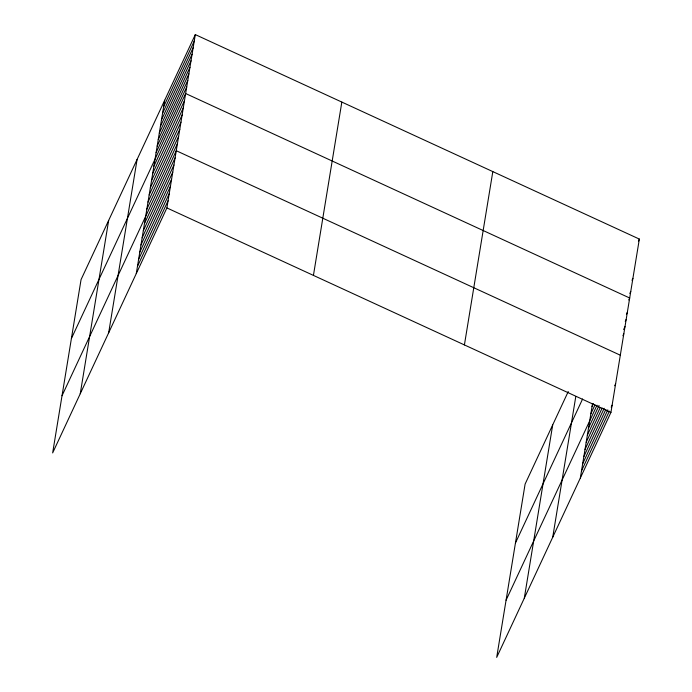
<?xml version="1.0" encoding="UTF-8"?>
<svg xmlns="http://www.w3.org/2000/svg" width="692" height="692" viewBox="0 0 692 692"><rect width="100%" height="100%" fill="white"/><g stroke="black" fill="none" stroke-linecap="round" stroke-linejoin="round"><path stroke-width="1.04" d="M80.246 393.739L108.653 220.419M108.679 332.757L137.094 159.437M136.281 273.574L164.687 100.254M195.308 34.6L81.059 279.603L52.653 452.923L166.893 207.92L195.308 34.6L639.347 239.077L610.941 412.397L496.692 657.4L525.107 484.08L568.253 391.551M313.433 275.399L341.839 102.079M464.41 344.919L492.816 171.599M524.294 598.217L552.7 424.897M552.726 537.234L575.77 396.654M580.328 478.051L592.542 403.497M163.615 106.802L194.236 41.148M162.542 113.35L193.163 47.696M161.47 119.898L192.082 54.244M160.397 126.446L191.009 60.792M159.324 132.994L189.937 67.34M158.252 139.542L188.864 73.888M157.179 146.09L187.791 80.436M156.107 152.638L186.719 86.984M71.397 338.535L185.646 93.524L629.694 298.01L628.777 299.965M153.858 166.331L184.479 100.677M152.69 173.484L183.302 107.822M151.513 180.629L182.134 114.976M150.346 187.783L180.958 122.129M149.169 194.928L179.79 129.274M148.001 202.081L178.614 136.428M146.825 209.226L177.446 143.573M62.029 395.729L176.27 150.726L620.317 355.204M144.481 223.525L175.102 157.871M143.313 230.678L173.926 165.025M142.137 237.823L172.758 172.17M140.969 244.977L171.581 179.323M139.793 252.122L170.414 186.468M138.625 259.275L169.237 193.622M137.457 266.42L168.07 200.766M638.439 241.041L639.347 239.077M631.995 280.321L632.912 278.366M629.85 293.417L630.767 291.462M515.445 543.012L582.603 398.981M626.433 314.263L627.35 312.308M625.265 321.417L626.173 319.453M623.63 329.548L625.006 326.607M622.921 335.715L623.829 333.752M592.041 406.559L593.416 403.618M590.873 413.712L594.982 404.889M506.068 600.206L597.014 405.183M588.529 428.011L599.038 405.469M587.361 435.156L600.154 407.718M586.185 442.309L602.178 408.012M585.017 449.454L604.202 408.297M614.712 385.755L615.629 383.8M583.84 456.608L605.777 409.569M582.673 463.752L607.801 409.854M581.496 470.906L609.375 411.126M611.2 407.207L612.117 405.244M166.893 207.92L610.941 412.397"/></g></svg>
